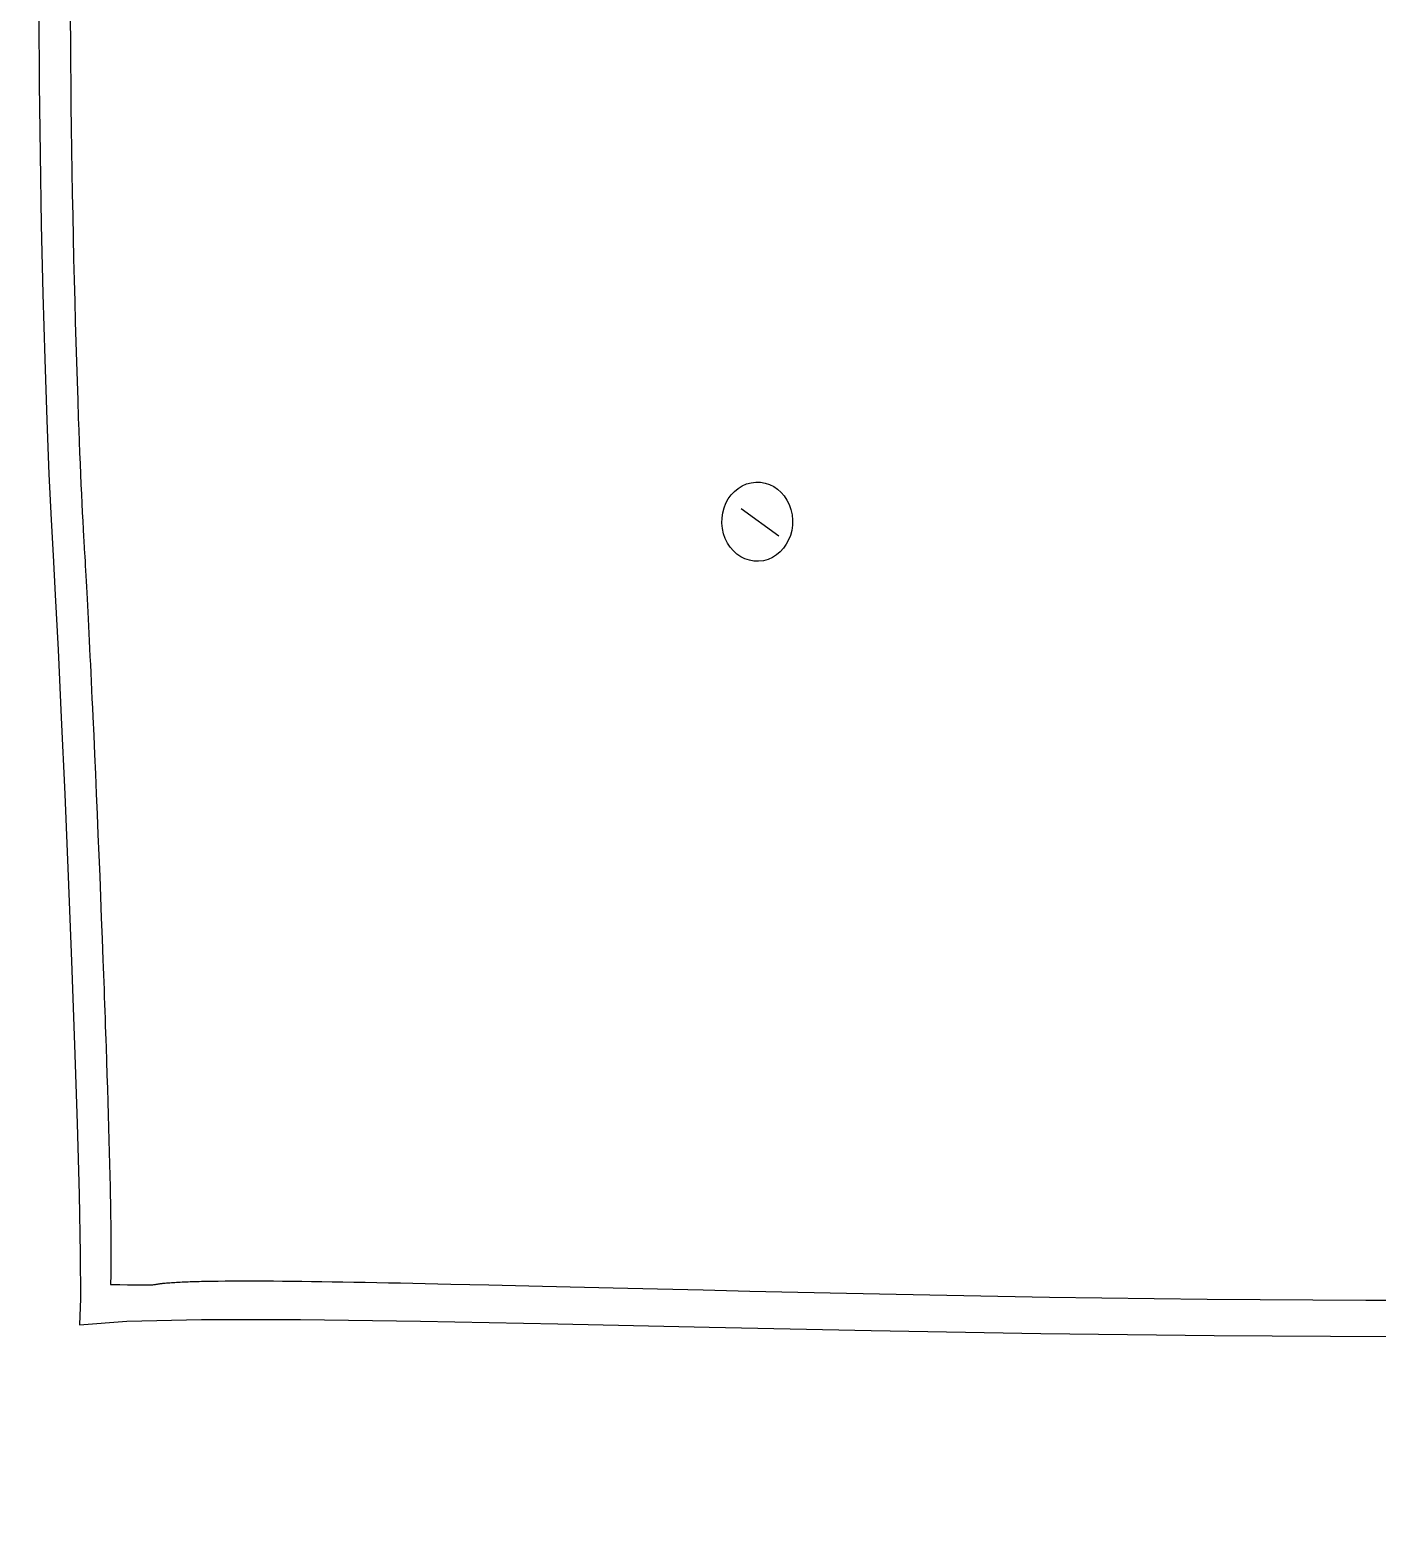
# Model space of a CAD drawing. Extents: x 11992 to 29481, y -6727 to 6811.
# Drawn here: x 21027.4 to 21397.4, y 1866.9 to 2277.2 of the extents above; entities that cross this region are included whole.
import ezdxf

# ---------------------------------------------------------------- set-up
doc = ezdxf.new("R2010")
doc.units = 0
doc.header["$MEASUREMENT"] = 0
doc.layers.get('0').update_dxf_attribs({"color": 8, "linetype": 'CONTINUOUS'})
doc.layers.add('zoylight 5回路', color=4, linetype='CONTINUOUS')

msp = doc.modelspace()

# ---------------------------------------------------------------- linework, layer by layer
for p, q in [((21029.85, 2281.26, -2046.81), (21029.96, 2262.38, -2046.75)), ((21038.51, 2279.86, -2041.81), (21038.54, 2274.07, -2041.79)), ((21038.54, 2274.07, -2041.79), (21038.57, 2268.2, -2041.77)), ((21038.57, 2268.2, -2041.77), (21038.62, 2262.27, -2041.74)), ((21029.96, 2262.38, -2046.75), (21030.2, 2243.03, -2046.61)), ((21038.62, 2262.27, -2041.74), (21038.68, 2256.3, -2041.71)), ((21038.68, 2256.3, -2041.71), (21038.76, 2250.28, -2041.67)), ((21038.76, 2250.28, -2041.67), (21038.84, 2244.25, -2041.62)), ((21038.84, 2244.25, -2041.62), (21038.94, 2238.22, -2041.56)), ((21030.2, 2243.03, -2046.61), (21030.55, 2223.66, -2046.4)), ((21038.94, 2238.22, -2041.56), (21039.05, 2232.19, -2041.5)), ((21039.05, 2232.19, -2041.5), (21039.16, 2226.19, -2041.43)), ((21039.16, 2226.19, -2041.43), (21039.29, 2220.22, -2041.36)), ((21030.55, 2223.66, -2046.4), (21031, 2204.73, -2046.15)), ((21039.29, 2220.22, -2041.36), (21039.42, 2214.31, -2041.28)), ((21039.42, 2214.31, -2041.28), (21039.57, 2208.46, -2041.2)), ((21039.57, 2208.46, -2041.2), (21039.71, 2202.69, -2041.11)), ((21031, 2204.73, -2046.15), (21031.51, 2186.7, -2045.85)), ((21039.71, 2202.69, -2041.11), (21039.87, 2197.01, -2041.02)), ((21039.87, 2197.01, -2041.02), (21040.03, 2191.44, -2040.93)), ((21040.03, 2191.44, -2040.93), (21040.19, 2185.99, -2040.84)), ((21031.51, 2186.7, -2045.85), (21032.06, 2170.03, -2045.53)), ((21040.19, 2185.99, -2040.84), (21040.36, 2180.67, -2040.74)), ((21040.36, 2180.67, -2040.74), (21040.54, 2175.51, -2040.64)), ((21040.54, 2175.51, -2040.64), (21040.71, 2170.51, -2040.54)), ((21040.71, 2170.51, -2040.54), (21040.83, 2167.25, -2040.47)), ((21032.06, 2170.03, -2045.53), (21032.64, 2155.19, -2045.2)), ((21040.83, 2167.25, -2040.47), (21040.95, 2164.08, -2040.4)), ((21040.95, 2164.08, -2040.4), (21041.07, 2161, -2040.33)), ((21041.07, 2161, -2040.33), (21041.19, 2158.01, -2040.26)), ((21032.64, 2155.19, -2045.2), (21033.22, 2142.63, -2044.87)), ((21041.19, 2158.01, -2040.26), (21041.31, 2155.12, -2040.19)), ((21041.31, 2155.12, -2040.19), (21041.43, 2152.32, -2040.12)), ((21041.43, 2152.32, -2040.12), (21041.55, 2149.64, -2040.05)), ((21220.01, 2149.44, -1937.02), (21220.91, 2150.41, -1936.5)), ((21220.01, 2149.44, -1937.02), (21220.91, 2150.41, -1936.5)), ((21220.91, 2150.41, -1936.5), (21221.92, 2151.25, -1935.92)), ((21220.91, 2150.41, -1936.5), (21221.92, 2151.25, -1935.92)), ((21221.92, 2151.25, -1935.92), (21223.03, 2151.93, -1935.28)), ((21221.92, 2151.25, -1935.92), (21223.03, 2151.93, -1935.28)), ((21223.03, 2151.93, -1935.28), (21224.23, 2152.45, -1934.58)), ((21223.03, 2151.93, -1935.28), (21224.23, 2152.45, -1934.58)), ((21224.23, 2152.45, -1934.58), (21225.52, 2152.8, -1933.84)), ((21224.23, 2152.45, -1934.58), (21225.52, 2152.8, -1933.84)), ((21225.52, 2152.8, -1933.84), (21226.83, 2152.96, -1933.08)), ((21225.52, 2152.8, -1933.84), (21226.83, 2152.96, -1933.08)), ((21226.83, 2152.96, -1933.08), (21228.12, 2152.93, -1932.34)), ((21226.83, 2152.96, -1933.08), (21228.12, 2152.93, -1932.34)), ((21228.12, 2152.93, -1932.34), (21229.37, 2152.71, -1931.62)), ((21228.12, 2152.93, -1932.34), (21229.37, 2152.71, -1931.62)), ((21229.37, 2152.71, -1931.62), (21230.57, 2152.31, -1930.92)), ((21229.37, 2152.71, -1931.62), (21230.57, 2152.31, -1930.92)), ((21230.57, 2152.31, -1930.92), (21231.71, 2151.74, -1930.26)), ((21230.57, 2152.31, -1930.92), (21231.71, 2151.74, -1930.26)), ((21231.71, 2151.74, -1930.26), (21232.77, 2151.02, -1929.65)), ((21231.71, 2151.74, -1930.26), (21232.77, 2151.02, -1929.65)), ((21232.77, 2151.02, -1929.65), (21233.74, 2150.15, -1929.09)), ((21232.77, 2151.02, -1929.65), (21233.74, 2150.15, -1929.09)), ((21233.74, 2150.15, -1929.09), (21234.61, 2149.15, -1928.59)), ((21233.74, 2150.15, -1929.09), (21234.61, 2149.15, -1928.59)), ((21041.55, 2149.64, -2040.05), (21041.67, 2147.07, -2039.98)), ((21041.67, 2147.07, -2039.98), (21041.79, 2144.61, -2039.91)), ((21217.73, 2144.55, -1938.34), (21218.08, 2145.9, -1938.13)), ((21217.73, 2144.55, -1938.34), (21218.08, 2145.9, -1938.13)), ((21218.08, 2145.9, -1938.13), (21218.59, 2147.17, -1937.84)), ((21218.08, 2145.9, -1938.13), (21218.59, 2147.17, -1937.84)), ((21218.59, 2147.17, -1937.84), (21219.24, 2148.36, -1937.47)), ((21218.59, 2147.17, -1937.84), (21219.24, 2148.36, -1937.47)), ((21219.24, 2148.36, -1937.47), (21220.01, 2149.44, -1937.02)), ((21219.24, 2148.36, -1937.47), (21220.01, 2149.44, -1937.02)), ((21234.61, 2149.15, -1928.59), (21235.36, 2148.02, -1928.16)), ((21234.61, 2149.15, -1928.59), (21235.36, 2148.02, -1928.16)), ((21235.36, 2148.02, -1928.16), (21235.98, 2146.78, -1927.8)), ((21235.36, 2148.02, -1928.16), (21235.98, 2146.78, -1927.8)), ((21235.98, 2146.78, -1927.8), (21236.45, 2145.44, -1927.53)), ((21235.98, 2146.78, -1927.8), (21236.45, 2145.44, -1927.53)), ((21033.22, 2142.63, -2044.87), (21033.77, 2132.81, -2044.54)), ((21041.79, 2144.61, -2039.91), (21041.91, 2142.27, -2039.85)), ((21041.91, 2142.27, -2039.85), (21042.03, 2140.05, -2039.78)), ((21217.49, 2141.7, -1938.48), (21217.52, 2143.14, -1938.45)), ((21217.49, 2141.7, -1938.48), (21217.52, 2143.14, -1938.45)), ((21217.63, 2140.22, -1938.39), (21217.49, 2141.7, -1938.48)), ((21217.63, 2140.22, -1938.39), (21217.49, 2141.7, -1938.48)), ((21217.52, 2143.14, -1938.45), (21217.73, 2144.55, -1938.34)), ((21217.52, 2143.14, -1938.45), (21217.73, 2144.55, -1938.34)), ((21222.75, 2145.68, -1935.44), (21233.11, 2138.19, -1929.46)), ((21236.45, 2145.44, -1927.53), (21236.77, 2144.01, -1927.34)), ((21236.45, 2145.44, -1927.53), (21236.77, 2144.01, -1927.34)), ((21236.77, 2144.01, -1927.34), (21236.91, 2142.54, -1927.26)), ((21236.77, 2144.01, -1927.34), (21236.91, 2142.54, -1927.26)), ((21236.91, 2142.54, -1927.26), (21236.88, 2141.09, -1927.28)), ((21236.91, 2142.54, -1927.26), (21236.88, 2141.09, -1927.28)), ((21042.03, 2140.05, -2039.78), (21042.14, 2137.97, -2039.71)), ((21042.14, 2137.97, -2039.71), (21042.16, 2137.57, -2039.7)), ((21042.16, 2137.57, -2039.7), (21042.19, 2137.18, -2039.69)), ((21217.94, 2138.79, -1938.21), (21217.63, 2140.22, -1938.39)), ((21217.94, 2138.79, -1938.21), (21217.63, 2140.22, -1938.39)), ((21218.42, 2137.44, -1937.94), (21217.94, 2138.79, -1938.21)), ((21218.42, 2137.44, -1937.94), (21217.94, 2138.79, -1938.21)), ((21236.32, 2138.34, -1927.6), (21235.81, 2137.06, -1927.9)), ((21236.32, 2138.34, -1927.6), (21235.81, 2137.06, -1927.9)), ((21236.68, 2139.69, -1927.4), (21236.32, 2138.34, -1927.6)), ((21236.68, 2139.69, -1927.4), (21236.32, 2138.34, -1927.6)), ((21236.88, 2141.09, -1927.28), (21236.68, 2139.69, -1927.4)), ((21236.88, 2141.09, -1927.28), (21236.68, 2139.69, -1927.4)), ((21042.19, 2137.18, -2039.69), (21042.21, 2136.79, -2039.67)), ((21042.21, 2136.79, -2039.67), (21042.23, 2136.41, -2039.66)), ((21042.23, 2136.41, -2039.66), (21042.25, 2136.03, -2039.65)), ((21042.25, 2136.03, -2039.65), (21042.28, 2135.66, -2039.63)), ((21042.28, 2135.66, -2039.63), (21042.3, 2135.29, -2039.62)), ((21042.3, 2135.29, -2039.62), (21042.32, 2134.93, -2039.61)), ((21042.32, 2134.93, -2039.61), (21042.34, 2134.58, -2039.6)), ((21042.34, 2134.58, -2039.6), (21042.36, 2134.23, -2039.58)), ((21042.36, 2134.23, -2039.58), (21042.39, 2133.89, -2039.57)), ((21042.39, 2133.89, -2039.57), (21042.41, 2133.55, -2039.56)), ((21042.41, 2133.54, -2039.56), (21042.48, 2132.43, -2039.52)), ((21219.03, 2136.2, -1937.58), (21218.42, 2137.44, -1937.94)), ((21219.03, 2136.2, -1937.58), (21218.42, 2137.44, -1937.94)), ((21219.78, 2135.07, -1937.15), (21219.03, 2136.2, -1937.58)), ((21219.78, 2135.07, -1937.15), (21219.03, 2136.2, -1937.58)), ((21220.65, 2134.06, -1936.65), (21219.78, 2135.07, -1937.15)), ((21220.65, 2134.06, -1936.65), (21219.78, 2135.07, -1937.15)), ((21221.62, 2133.19, -1936.09), (21220.65, 2134.06, -1936.65)), ((21221.62, 2133.19, -1936.09), (21220.65, 2134.06, -1936.65)), ((21233.49, 2133.81, -1929.24), (21232.48, 2132.96, -1929.82)), ((21233.49, 2133.81, -1929.24), (21232.48, 2132.96, -1929.82)), ((21234.39, 2134.78, -1928.72), (21233.49, 2133.81, -1929.24)), ((21234.39, 2134.78, -1928.72), (21233.49, 2133.81, -1929.24)), ((21235.16, 2135.87, -1928.27), (21234.39, 2134.78, -1928.72)), ((21235.16, 2135.87, -1928.27), (21234.39, 2134.78, -1928.72)), ((21235.81, 2137.06, -1927.9), (21235.16, 2135.87, -1928.27)), ((21235.81, 2137.06, -1927.9), (21235.16, 2135.87, -1928.27)), ((21033.77, 2132.81, -2044.54), (21034.39, 2122.03, -2044.19)), ((21042.48, 2132.43, -2039.52), (21042.55, 2131.24, -2039.48)), ((21042.55, 2131.24, -2039.48), (21042.62, 2129.98, -2039.43)), ((21042.62, 2129.98, -2039.43), (21042.7, 2128.64, -2039.39)), ((21222.68, 2132.46, -1935.48), (21221.62, 2133.19, -1936.09)), ((21222.68, 2132.46, -1935.48), (21221.62, 2133.19, -1936.09)), ((21223.82, 2131.89, -1934.82), (21222.68, 2132.46, -1935.48)), ((21223.82, 2131.89, -1934.82), (21222.68, 2132.46, -1935.48)), ((21225.03, 2131.48, -1934.12), (21223.82, 2131.89, -1934.82)), ((21225.03, 2131.48, -1934.12), (21223.82, 2131.89, -1934.82)), ((21226.28, 2131.26, -1933.4), (21225.03, 2131.48, -1934.12)), ((21226.28, 2131.26, -1933.4), (21225.03, 2131.48, -1934.12)), ((21227.58, 2131.21, -1932.65), (21226.28, 2131.26, -1933.4)), ((21227.58, 2131.21, -1932.65), (21226.28, 2131.26, -1933.4)), ((21228.89, 2131.37, -1931.89), (21227.58, 2131.21, -1932.65)), ((21228.89, 2131.37, -1931.89), (21227.58, 2131.21, -1932.65)), ((21230.17, 2131.73, -1931.15), (21228.89, 2131.37, -1931.89)), ((21230.17, 2131.73, -1931.15), (21228.89, 2131.37, -1931.89)), ((21231.37, 2132.27, -1930.46), (21230.17, 2131.73, -1931.15)), ((21231.37, 2132.27, -1930.46), (21230.17, 2131.73, -1931.15)), ((21232.48, 2132.96, -1929.82), (21231.37, 2132.27, -1930.46)), ((21232.48, 2132.96, -1929.82), (21231.37, 2132.27, -1930.46)), ((21042.7, 2128.64, -2039.39), (21042.78, 2127.22, -2039.34)), ((21042.78, 2127.22, -2039.34), (21042.86, 2125.73, -2039.29)), ((21042.86, 2125.73, -2039.29), (21042.95, 2124.17, -2039.25)), ((21034.39, 2122.03, -2044.19), (21035.16, 2106.88, -2043.74)), ((21042.95, 2124.17, -2039.25), (21043.04, 2122.54, -2039.19)), ((21043.04, 2122.54, -2039.19), (21043.13, 2120.85, -2039.14)), ((21043.13, 2120.85, -2039.14), (21043.22, 2119.08, -2039.09)), ((21043.22, 2119.08, -2039.09), (21043.31, 2117.26, -2039.04)), ((21043.31, 2117.26, -2039.04), (21043.41, 2115.36, -2038.98)), ((21043.41, 2115.36, -2038.98), (21043.51, 2113.41, -2038.92)), ((21043.51, 2113.41, -2038.92), (21043.61, 2111.4, -2038.86)), ((21043.61, 2111.4, -2038.86), (21043.71, 2109.33, -2038.81)), ((21043.71, 2109.33, -2038.81), (21043.82, 2107.21, -2038.75)), ((21035.16, 2106.88, -2043.74), (21036.03, 2088.3, -2043.24)), ((21043.82, 2107.21, -2038.75), (21043.92, 2105.03, -2038.68)), ((21043.92, 2105.03, -2038.68), (21044.03, 2102.81, -2038.62)), ((21044.03, 2102.81, -2038.62), (21044.14, 2100.53, -2038.56)), ((21044.14, 2100.53, -2038.56), (21044.25, 2098.21, -2038.5)), ((21044.25, 2098.21, -2038.5), (21044.36, 2095.84, -2038.43)), ((21044.36, 2095.84, -2038.43), (21044.47, 2093.43, -2038.37)), ((21044.47, 2093.43, -2038.37), (21044.58, 2090.97, -2038.3)), ((21044.58, 2090.97, -2038.3), (21044.7, 2088.48, -2038.24)), ((21044.7, 2088.48, -2038.24), (21044.93, 2083.38, -2038.1)), ((21036.03, 2088.3, -2043.24), (21036.97, 2067.22, -2042.7)), ((21044.93, 2083.38, -2038.1), (21045.16, 2078.14, -2037.97)), ((21045.16, 2078.14, -2037.97), (21045.4, 2072.79, -2037.83)), ((21045.4, 2072.79, -2037.83), (21045.63, 2067.32, -2037.7)), ((21036.97, 2067.22, -2042.7), (21037.92, 2044.59, -2042.15)), ((21045.63, 2067.32, -2037.7), (21045.87, 2061.77, -2037.56)), ((21045.87, 2061.77, -2037.56), (21046.11, 2056.15, -2037.42)), ((21046.11, 2056.15, -2037.42), (21046.34, 2050.46, -2037.29)), ((21046.34, 2050.46, -2037.29), (21046.58, 2044.74, -2037.15)), ((21037.92, 2044.59, -2042.15), (21038.84, 2021.33, -2041.62)), ((21046.58, 2044.74, -2037.15), (21046.81, 2038.98, -2037.02)), ((21046.81, 2038.98, -2037.02), (21047.03, 2033.21, -2036.89)), ((21047.03, 2033.21, -2036.89), (21047.26, 2027.45, -2036.76)), ((21047.26, 2027.45, -2036.76), (21047.48, 2021.7, -2036.63)), ((21038.84, 2021.33, -2041.62), (21039.67, 1998.4, -2041.14)), ((21047.48, 2021.7, -2036.63), (21047.55, 2019.66, -2036.59)), ((21047.55, 2019.66, -2036.59), (21047.63, 2017.63, -2036.55)), ((21047.63, 2017.63, -2036.55), (21047.7, 2015.61, -2036.5)), ((21047.7, 2015.61, -2036.5), (21047.77, 2013.59, -2036.46)), ((21047.77, 2013.59, -2036.46), (21047.85, 2011.58, -2036.42)), ((21047.85, 2011.58, -2036.42), (21047.92, 2009.57, -2036.38)), ((21047.92, 2009.57, -2036.38), (21047.99, 2007.58, -2036.34)), ((21047.99, 2007.58, -2036.34), (21048.06, 2005.59, -2036.3)), ((21048.06, 2005.59, -2036.3), (21048.13, 2003.61, -2036.26)), ((21048.13, 2003.61, -2036.26), (21048.2, 2001.64, -2036.22)), ((21039.67, 1998.4, -2041.14), (21040.38, 1976.73, -2040.73)), ((21048.2, 2001.64, -2036.22), (21048.26, 1999.69, -2036.18)), ((21048.26, 1999.69, -2036.18), (21048.33, 1997.75, -2036.14)), ((21048.33, 1997.75, -2036.14), (21048.46, 1993.9, -2036.06)), ((21048.46, 1993.9, -2036.06), (21048.58, 1990.1, -2035.99)), ((21048.58, 1990.1, -2035.99), (21048.7, 1986.37, -2035.93)), ((21048.7, 1986.37, -2035.93), (21048.81, 1982.7, -2035.86)), ((21048.81, 1982.7, -2035.86), (21048.92, 1979.11, -2035.8)), ((21048.92, 1979.11, -2035.8), (21049.02, 1975.6, -2035.74)), ((21040.38, 1976.73, -2040.73), (21040.92, 1957.25, -2040.42)), ((21049.02, 1975.6, -2035.74), (21049.12, 1972.16, -2035.69)), ((21049.12, 1972.16, -2035.69), (21049.21, 1968.82, -2035.63)), ((21049.21, 1968.82, -2035.63), (21049.29, 1965.56, -2035.59)), ((21049.29, 1965.56, -2035.59), (21049.36, 1962.41, -2035.54)), ((21049.36, 1962.41, -2035.54), (21049.43, 1959.36, -2035.5)), ((21040.92, 1957.25, -2040.42), (21041.24, 1940.91, -2040.23)), ((21049.43, 1959.36, -2035.5), (21049.49, 1956.43, -2035.47)), ((21049.49, 1956.43, -2035.47), (21049.51, 1955.57, -2035.46)), ((21049.51, 1955.57, -2035.46), (21049.52, 1954.73, -2035.45)), ((21049.52, 1954.73, -2035.45), (21049.54, 1953.9, -2035.44)), ((21049.54, 1953.9, -2035.44), (21049.55, 1953.08, -2035.43)), ((21049.55, 1953.08, -2035.43), (21049.56, 1952.27, -2035.43)), ((21049.56, 1952.27, -2035.43), (21049.58, 1951.47, -2035.42)), ((21049.58, 1951.47, -2035.42), (21049.59, 1950.68, -2035.41)), ((21049.59, 1950.68, -2035.41), (21049.6, 1949.9, -2035.41)), ((21049.6, 1949.9, -2035.41), (21049.61, 1949.13, -2035.4)), ((21049.61, 1949.13, -2035.4), (21049.62, 1948.38, -2035.39)), ((21049.62, 1948.38, -2035.39), (21049.63, 1947.64, -2035.39)), ((21049.63, 1947.64, -2035.39), (21049.64, 1946.9, -2035.38)), ((21049.64, 1946.9, -2035.38), (21049.65, 1945.77, -2035.38)), ((21049.65, 1945.77, -2035.38), (21049.66, 1944.67, -2035.37)), ((21041.24, 1940.91, -2040.23), (21041.29, 1928.64, -2040.2)), ((21049.66, 1944.67, -2035.37), (21049.67, 1943.6, -2035.37)), ((21049.67, 1943.6, -2035.37), (21049.67, 1942.56, -2035.37)), ((21049.67, 1942.56, -2035.37), (21049.67, 1941.56, -2035.36)), ((21049.67, 1941.56, -2035.36), (21049.67, 1940.58, -2035.36)), ((21049.66, 1936.98, -2035.37), (21049.64, 1936.16, -2035.38)), ((21049.67, 1938.72, -2035.37), (21049.66, 1937.83, -2035.37)), ((21049.66, 1937.83, -2035.37), (21049.66, 1936.98, -2035.37)), ((21049.67, 1940.58, -2035.36), (21049.67, 1939.63, -2035.36)), ((21049.67, 1939.63, -2035.36), (21049.67, 1938.72, -2035.37)), ((21049.56, 1932.76, -2035.43), (21049.55, 1932.54, -2035.43)), ((21049.55, 1932.54, -2035.43), (21052.07, 1932.48, -2033.98)), ((21049.57, 1932.98, -2035.42), (21049.56, 1932.76, -2035.43)), ((21049.58, 1933.2, -2035.42), (21049.57, 1932.98, -2035.42)), ((21049.59, 1933.66, -2035.41), (21049.58, 1933.43, -2035.41)), ((21049.58, 1933.43, -2035.41), (21049.58, 1933.2, -2035.42)), ((21049.6, 1933.89, -2035.41), (21049.59, 1933.66, -2035.41)), ((21049.61, 1934.37, -2035.4), (21049.6, 1934.13, -2035.4)), ((21049.6, 1934.13, -2035.4), (21049.6, 1933.89, -2035.41)), ((21049.62, 1934.62, -2035.4), (21049.61, 1934.37, -2035.4)), ((21049.63, 1935.12, -2035.39), (21049.62, 1934.86, -2035.39)), ((21049.62, 1934.86, -2035.39), (21049.62, 1934.62, -2035.4)), ((21049.64, 1936.16, -2035.38), (21049.63, 1935.37, -2035.39)), ((21049.63, 1935.37, -2035.39), (21049.63, 1935.12, -2035.39)), ((21052.07, 1932.48, -2033.98), (21054.2, 1932.44, -2032.75)), ((21054.2, 1932.44, -2032.75), (21055.98, 1932.42, -2031.72)), ((21060.25, 1932.42, -2029.26), (21060.79, 1932.44, -2028.95)), ((21060.79, 1932.44, -2028.95), (21061.18, 1932.46, -2028.72)), ((21061.18, 1932.46, -2028.72), (21061.47, 1932.49, -2028.55)), ((21061.47, 1932.49, -2028.55), (21061.69, 1932.52, -2028.43)), ((21061.69, 1932.52, -2028.43), (21061.88, 1932.55, -2028.32)), ((21061.88, 1932.55, -2028.32), (21062.06, 1932.58, -2028.21)), ((21062.06, 1932.58, -2028.21), (21062.24, 1932.61, -2028.11)), ((21062.24, 1932.61, -2028.11), (21062.42, 1932.64, -2028)), ((21062.42, 1932.64, -2028), (21062.61, 1932.67, -2027.9)), ((21062.61, 1932.67, -2027.9), (21062.79, 1932.69, -2027.79)), ((21062.79, 1932.69, -2027.79), (21062.98, 1932.72, -2027.68)), ((21062.98, 1932.72, -2027.68), (21063.17, 1932.74, -2027.57)), ((21063.17, 1932.74, -2027.57), (21063.36, 1932.76, -2027.46)), ((21063.36, 1932.76, -2027.46), (21063.55, 1932.79, -2027.35)), ((21063.55, 1932.79, -2027.35), (21063.74, 1932.81, -2027.24)), ((21063.74, 1932.81, -2027.24), (21063.94, 1932.83, -2027.13)), ((21063.94, 1932.83, -2027.13), (21064.14, 1932.85, -2027.01)), ((21064.14, 1932.85, -2027.01), (21064.54, 1932.89, -2026.78)), ((21064.54, 1932.89, -2026.78), (21064.96, 1932.93, -2026.54)), ((21064.96, 1932.93, -2026.54), (21065.39, 1932.97, -2026.29)), ((21065.39, 1932.97, -2026.29), (21065.83, 1933, -2026.04)), ((21065.83, 1933, -2026.04), (21066.28, 1933.04, -2025.78)), ((21066.28, 1933.04, -2025.78), (21066.74, 1933.07, -2025.51)), ((21066.74, 1933.07, -2025.51), (21067.21, 1933.1, -2025.24)), ((21067.21, 1933.1, -2025.24), (21067.7, 1933.13, -2024.96)), ((21067.7, 1933.13, -2024.96), (21068.2, 1933.16, -2024.67)), ((21068.2, 1933.16, -2024.67), (21068.71, 1933.18, -2024.37)), ((21068.71, 1933.18, -2024.37), (21069.23, 1933.21, -2024.07)), ((21069.23, 1933.21, -2024.07), (21069.77, 1933.23, -2023.76)), ((21069.77, 1933.23, -2023.76), (21070.32, 1933.25, -2023.44)), ((21070.32, 1933.25, -2023.44), (21070.89, 1933.28, -2023.12)), ((21070.89, 1933.28, -2023.12), (21071.46, 1933.3, -2022.78)), ((21071.46, 1933.3, -2022.78), (21072.05, 1933.32, -2022.44)), ((21072.05, 1933.32, -2022.44), (21072.66, 1933.34, -2022.09)), ((21072.66, 1933.34, -2022.09), (21073.27, 1933.35, -2021.74)), ((21073.27, 1933.35, -2021.74), (21073.9, 1933.37, -2021.37)), ((21073.9, 1933.37, -2021.37), (21074.55, 1933.38, -2021)), ((21074.55, 1933.38, -2021), (21075.2, 1933.4, -2020.62)), ((21075.2, 1933.4, -2020.62), (21075.87, 1933.41, -2020.24)), ((21075.87, 1933.41, -2020.24), (21076.55, 1933.42, -2019.84)), ((21076.55, 1933.42, -2019.84), (21077.25, 1933.43, -2019.44)), ((21077.25, 1933.43, -2019.44), (21079.09, 1933.46, -2018.38)), ((21079.09, 1933.46, -2018.38), (21081.02, 1933.48, -2017.27)), ((21081.02, 1933.48, -2017.27), (21083.03, 1933.49, -2016.1)), ((21083.03, 1933.49, -2016.1), (21085.13, 1933.5, -2014.89)), ((21085.13, 1933.5, -2014.89), (21087.31, 1933.5, -2013.64)), ((21087.31, 1933.5, -2013.64), (21089.57, 1933.49, -2012.33)), ((21089.57, 1933.49, -2012.33), (21091.91, 1933.48, -2010.98)), ((21091.91, 1933.48, -2010.98), (21094.33, 1933.47, -2009.58)), ((21094.33, 1933.47, -2009.58), (21096.83, 1933.45, -2008.14)), ((21096.83, 1933.45, -2008.14), (21099.4, 1933.42, -2006.65)), ((21099.4, 1933.42, -2006.65), (21102.06, 1933.39, -2005.12)), ((21102.06, 1933.39, -2005.12), (21104.78, 1933.36, -2003.55)), ((21104.78, 1933.36, -2003.55), (21107.59, 1933.32, -2001.93)), ((21107.59, 1933.32, -2001.93), (21110.46, 1933.28, -2000.27)), ((21110.46, 1933.28, -2000.27), (21113.41, 1933.23, -1998.56)), ((21113.41, 1933.23, -1998.56), (21116.43, 1933.18, -1996.82)), ((21116.43, 1933.18, -1996.82), (21119.52, 1933.12, -1995.04)), ((21119.52, 1933.12, -1995.04), (21122.68, 1933.06, -1993.21)), ((21122.68, 1933.06, -1993.21), (21125.9, 1933, -1991.35)), ((21125.9, 1933, -1991.35), (21129.19, 1932.93, -1989.45)), ((21129.19, 1932.93, -1989.45), (21132.55, 1932.87, -1987.51)), ((21132.55, 1932.87, -1987.51), (21135.97, 1932.79, -1985.54)), ((21135.97, 1932.79, -1985.54), (21139.45, 1932.72, -1983.53)), ((21139.45, 1932.72, -1983.53), (21143, 1932.64, -1981.48)), ((21143, 1932.64, -1981.48), (21153.48, 1932.4, -1975.43)), ((21041.29, 1928.64, -2040.2), (21041.04, 1921.39, -2040.35)), ((21055.98, 1932.42, -2031.72), (21057.44, 1932.4, -2030.88)), ((21057.44, 1932.4, -2030.88), (21058.61, 1932.4, -2030.2)), ((21058.61, 1932.4, -2030.2), (21059.54, 1932.41, -2029.67)), ((21059.54, 1932.41, -2029.67), (21060.25, 1932.42, -2029.26)), ((21153.48, 1932.4, -1975.43), (21164.42, 1932.15, -1969.11)), ((21164.42, 1932.15, -1969.11), (21175.81, 1931.87, -1962.54)), ((21175.81, 1931.87, -1962.54), (21187.6, 1931.59, -1955.73)), ((21187.6, 1931.59, -1955.73), (21199.77, 1931.3, -1948.7)), ((21199.77, 1931.3, -1948.7), (21212.3, 1931, -1941.47)), ((21212.3, 1931, -1941.47), (21225.15, 1930.7, -1934.05)), ((21225.15, 1930.7, -1934.05), (21238.3, 1930.4, -1926.46)), ((21238.3, 1930.4, -1926.46), (21251.72, 1930.11, -1918.71)), ((21251.72, 1930.11, -1918.71), (21265.38, 1929.83, -1910.83)), ((21265.38, 1929.83, -1910.83), (21279.24, 1929.55, -1902.82)), ((21279.24, 1929.55, -1902.82), (21293.29, 1929.3, -1894.71)), ((21293.29, 1929.3, -1894.71), (21307.5, 1929.06, -1886.51)), ((21307.5, 1929.06, -1886.51), (21321.83, 1928.84, -1878.24)), ((21321.83, 1928.84, -1878.24), (21336.25, 1928.65, -1869.91)), ((21336.25, 1928.65, -1869.91), (21350.75, 1928.49, -1861.54)), ((21350.75, 1928.49, -1861.54), (21365.28, 1928.36, -1853.15)), ((21365.28, 1928.36, -1853.15), (21379.83, 1928.26, -1844.75)), ((21379.83, 1928.26, -1844.75), (21394.36, 1928.21, -1836.36)), ((21394.36, 1928.21, -1836.36), (21408.84, 1928.19, -1828)), ((21041.04, 1921.39, -2040.35), (21054.01, 1922.47, -2032.86)), ((21054.01, 1922.47, -2032.86), (21074.56, 1922.92, -2021)), ((21074.56, 1922.92, -2021), (21101.75, 1922.85, -2005.3)), ((21101.75, 1922.85, -2005.3), (21134.66, 1922.39, -1986.29)), ((21134.66, 1922.39, -1986.29), (21172.38, 1921.66, -1964.52)), ((21172.38, 1921.66, -1964.52), (21213.96, 1920.77, -1940.51)), ((21213.96, 1920.77, -1940.51), (21258.49, 1919.86, -1914.8)), ((21258.49, 1919.86, -1914.8), (21305.05, 1919.05, -1887.92)), ((21305.05, 1919.05, -1887.92), (21352.71, 1918.45, -1860.41)), ((21352.71, 1918.45, -1860.41), (21400.54, 1918.19, -1832.79))]:
    msp.add_line(p, q)
at = {"layer": 'zoylight 5回路', "linetype": 'Continuous'}
for centre, radius, start, end in [((11618.07, 7478.67), 10612.47, 327.845702, 348.943947), ((6873.4, 8785.51), 15303.24, 333.818708, 347.366053)]:
    msp.add_arc(centre, radius, start, end, dxfattribs=at)

doc.saveas('drawing.dxf')
